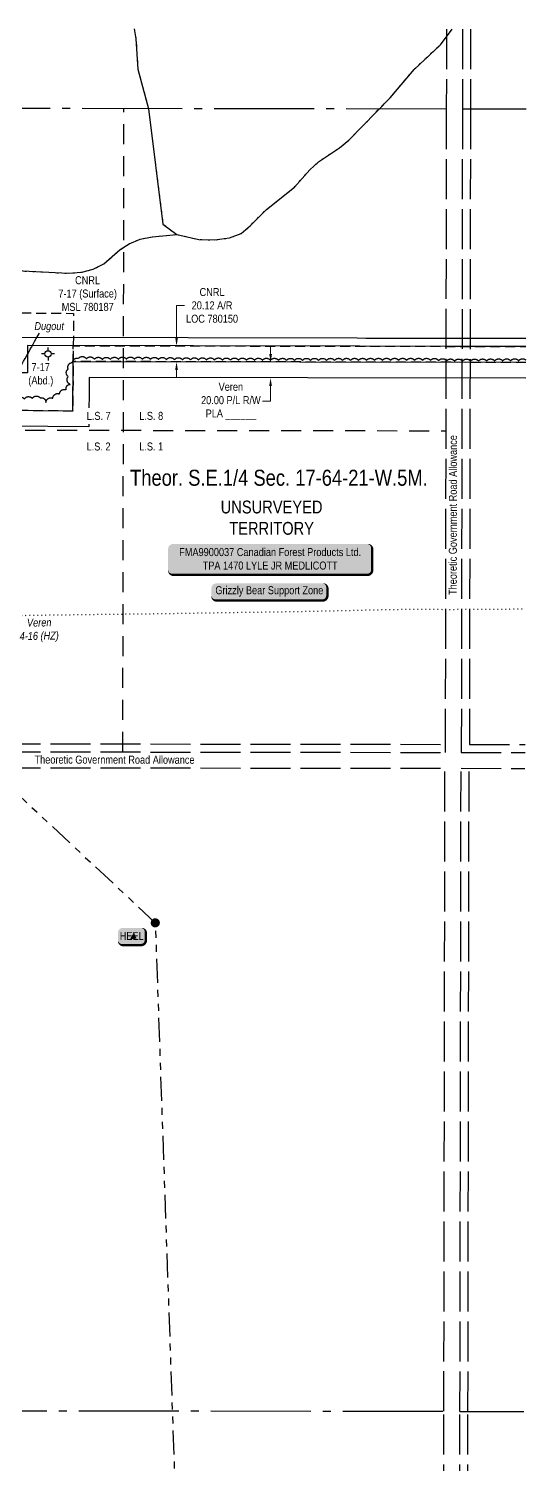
# Model space of a CAD drawing. Extents: x 488725 to 500076, y 6037625 to 6043497.
# Drawn here: x 491279 to 491901, y 6041700 to 6043495 of the extents above; entities that cross this region are included whole.
import ezdxf
from ezdxf.enums import TextEntityAlignment as Align

# ---------------------------------------------------------------- set-up
doc = ezdxf.new("R2010")
doc.units = 0
doc.header["$LTSCALE"] = 5
doc.header["$PDMODE"] = 34
doc.header["$PDSIZE"] = 0.03
for name, pattern in [('0', [1, 1, 0]), ('foc-ACCESSROAD', [3.75, 2.5, -1.25]), ('foc-DOT', [1, 0.2, -0.8]), ('foc-DRILLPATH', [14.75, 6, -1.75, 1.75, -1.75, 1.75, -1.75]), ('foc-LSD', [8, 5, -3]), ('foc-QUARTERLINE', [33, 25, -3, 2, -3]), ('foc-UNSURVEYED', [12.5, 10, -2.5]), ('foc-WHEELTRACKS', [2, 0.4, -1.6])]:
    doc.linetypes.add(name, pattern=pattern)
doc.layers.get('Defpoints').update_dxf_attribs({"color": 9})
for name, color, linetype in [('ABADATA-DRILL-T', 8, 'Continuous'), ('AS-DRILL', 8, 'foc-DOT'), ('AS-WILDLIFE-BLOCK', 131, 'Continuous'), ('C-RW', 13, 'Continuous'), ('C-SYMBOL', 7, 'Continuous'), ('F-AR', 190, 'foc-ACCESSROAD'), ('F-RW', 190, 'Continuous'), ('F-WS', 190, 'foc-ACCESSROAD'), ('F-WS-S', 190, 'Continuous'), ('L-BD', 7, 'Continuous'), ('L-MON', 1, 'Continuous'), ('L-QSEC', 8, 'foc-QUARTERLINE'), ('L-ROAD-T', 7, 'Continuous'), ('L-SECTION-LSD', 7, 'foc-LSD'), ('L-UNS-T', 3, 'Continuous'), ('L-USEC', 7, 'foc-UNSURVEYED'), ('P-PDRILLPATH', 12, 'foc-DRILLPATH'), ('T-BUSH', 110, '0'), ('T-WATER-P3', 160, 'foc-WHEELTRACKS'), ('T-WATER-T', 170, 'Continuous')]:
    doc.layers.add(name, color=color, linetype=linetype)
for name, color, linetype, lineweight in [('C-RW-T', 13, 'Continuous', 9), ('F-EZE-T', 190, 'Continuous', 9), ('F-WS-T', 190, 'Continuous', 9)]:
    doc.layers.add(name, color=color, linetype=linetype, lineweight=lineweight)
doc.styles.add('100L', font='ARIALN.TTF', dxfattribs={"height": 11})
doc.styles.add('175L', font='ARIALN.TTF', dxfattribs={"height": 20})
doc.styles.add('80', font='ARIALN.TTF', dxfattribs={"height": 10})
doc.styles.add('80CG', font='ARIALN.TTF', dxfattribs={"height": 10})
doc.styles.add('80L', font='ARIALN.TTF', dxfattribs={"height": 10})
doc.styles.add('foc-LtypeFont', font='ARIALN.TTF', dxfattribs={"height": 7.35})
doc.linetypes.add('foc-TOPO-flowdirection-NOLINE', pattern='A,0,[">",foc-LtypeFont,S=0.3,R=0,X=0,Y=-0.945],-20,[">",foc-LtypeFont,S=0.3,R=0,X=0,Y=-0.945],0', length=20)
doc.dimstyles.new('Compass 5 000', dxfattribs={"dimscale": 5, "dimtxt": 9, "dimasz": 2, "dimexe": 0.2, "dimexo": 0.0625, "dimgap": 0.5, "dimtad": 0, "dimtih": 1, "dimtoh": 1, "dimzin": 0, "dimdsep": 46, "dimtxsty": '80CG', "dimcen": 0.1, "dimse1": 1, "dimse2": 1, "dimclrd": 256, "dimclrt": 256, "dimaunit": 1, "dimadec": 4, "dimazin": 0, "dimtfac": 0.06, "dimtofl": 0, "dimtmove": 0, "dimatfit": 1, "dimfxl": 0.2, "dimtolj": 1, "dimtzin": 0, "dimlwd": -1, "dimarcsym": 0})

# ---------------------------------------------------------------- blocks, each defined once
blk = doc.blocks.new('*D426')
at = {"layer": 'Defpoints', "color": 0, "transparency": 16777216}
for p in [(491565.4, 6043098), (491463.8, 6043078), (491565.4, 6043077.9)]:
    blk.add_point(p, dxfattribs=at)
at = {"layer": 'F-EZE-T', "transparency": 16777216}
for p, q in [((491463.8, 6043108.1), (491463.9, 6043148.7)), ((491463.9, 6043148.7), (491473.9, 6043148.7)), ((491463.8, 6043068), (491463.8, 6043058))]:
    blk.add_line(p, q, dxfattribs=at)
for points in [[(491462.2, 6043108.1), (491465.5, 6043108.1), (491463.8, 6043098.1)], [(491462.1, 6043068), (491465.5, 6043068), (491463.8, 6043078)]]:
    blk.add_solid(points, dxfattribs=at)
at = {"layer": 'F-EZE-T', "transparency": 16777216, "insert": (491508.2, 6043148.7), "char_height": 10, "attachment_point": 5, "style": '80CG'}
blk.add_mtext('\\A1;CNRL\\P20.12 A/R\\PLOC 780150', dxfattribs=at)
blk = doc.blocks.new('*D429')
at = {"layer": 'C-RW-T', "transparency": 16777216}
for p, q in [((491581.4, 6043087.8), (491581.4, 6043097.8)), ((491581.3, 6043047.8), (491581.3, 6043028.8)), ((491581.3, 6043028.8), (491571.3, 6043028.8))]:
    blk.add_line(p, q, dxfattribs=at)
for points in [[(491579.7, 6043087.8), (491583.1, 6043087.8), (491581.4, 6043077.8)], [(491579.6, 6043047.8), (491583, 6043047.8), (491581.3, 6043057.8)]]:
    blk.add_solid(points, dxfattribs=at)
at = {"layer": 'Defpoints', "color": 0, "transparency": 16777216}
for p in [(491549.1, 6043077.8), (491549.1, 6043057.8), (491581.3, 6043057.8)]:
    blk.add_point(p, dxfattribs=at)
at = {"layer": 'C-RW-T', "transparency": 16777216, "insert": (491531.7, 6043028.8), "char_height": 10, "attachment_point": 5, "style": '80CG'}
blk.add_mtext('\\A1;Veren\\P20.00 P/L R/W\\PPLA ______', dxfattribs=at)
blk = doc.blocks.new('*U423')
h = blk.add_hatch(color=255)
edge = h.paths.add_edge_path()
edge.add_line((-121.5, -20), (121.5, -20))
edge.add_arc((121.5, -14), 6, 270, 360)
edge.add_line((127.5, -14), (127.5, 12.5))
edge.add_arc((121.5, 12.5), 6, 0, 90)
edge.add_line((121.5, 18.5), (-121.5, 18.5))
edge.add_arc((-121.5, 12.5), 6, 90, 180)
edge.add_line((-127.5, 12.5), (-127.5, -14))
edge.add_arc((-121.5, -14), 6, 180, 270)
at = {"color": 44, "flags": 128}
blk.add_lwpolyline([(-121.5, -20, 3, 3, 0), (121.5, -20, 3, 3, 0.414214), (127.5, -14, 3, 3, 0), (127.5, 12.5, 3, 0, 0.414214), (121.5, 18.5, 0, 0, 0), (-121.5, 18.5, 0, 0, 0.414214), (-127.5, 12.5, 0, 0, 0), (-127.5, -14, 0, 3, 0.414214)], format="xyseb", close=True, dxfattribs=at)
at = {"color": 44, "style": '80'}
blk.add_attdef('ENTER_TEXT_001', (-36, -5), '', height=10, dxfattribs=at)
blk = doc.blocks.new('GABD')
for p, q in [((-0.81, 0), (-1.62, 0)), ((0, 0.81), (0, 1.62)), ((1.62, 0), (0.81, 0)), ((0, -0.81), (0, -1.62))]:
    blk.add_line(p, q)
blk.add_circle((0, 0), 0.8)
blk = doc.blocks.new('*U518')
h = blk.add_hatch(color=255)
edge = h.paths.add_edge_path()
edge.add_line((-66.5, -11.5), (66.5, -11.5))
edge.add_arc((66.5, -5.5), 6, 270, 360)
edge.add_line((72.5, -5.5), (72.5, 4))
edge.add_arc((66.5, 4), 6, 0, 90)
edge.add_line((66.5, 10), (-66.5, 10))
edge.add_arc((-66.5, 4), 6, 90, 180)
edge.add_line((-72.5, 4), (-72.5, -5.5))
edge.add_arc((-66.5, -5.5), 6, 180, 270)
at = {"color": 131, "flags": 128}
blk.add_lwpolyline([(-66.5, -11.5, 3, 3, 0), (66.5, -11.5, 3, 3, 0.414214), (72.5, -5.5, 3, 3, 0), (72.5, 4, 3, 0, 0.414214), (66.5, 10, 0, 0, 0), (-66.5, 10, 0, 0, 0.414214), (-72.5, 4, 0, 0, 0), (-72.5, -5.5, 0, 3, 0.414214)], format="xyseb", close=True, dxfattribs=at)
at = {"color": 131, "style": '80'}
blk.add_attdef('ENTER_TEXT_001', (-36, -5), '', height=10, dxfattribs=at)
blk = doc.blocks.new('plbh')
at = {"layer": 'L-MON'}
h = blk.add_hatch(color=255, dxfattribs=at)
h.dxf.hatch_style = 1
edge = h.paths.add_edge_path()
edge.add_arc((0, 0), 1.16, 0, 360)
h = blk.add_hatch(color=256, dxfattribs=at)
h.dxf.hatch_style = 1
h.paths.add_polyline_path([(-0.96, 0, 1), (0.96, 0, 1)])
h.paths.add_polyline_path([(0.91, 0, -1), (-0.91, 0, -1)], flags=16)
h.paths.add_polyline_path([(0.45, 0, -1), (-0.45, 0, -1)], flags=0)
h = blk.add_hatch(color=256, dxfattribs=at)
h.dxf.hatch_style = 1
h.paths.add_polyline_path([(-0.45, 0, 1), (0.45, 0, 1)])
h.paths.add_polyline_path([(0.4, 0, -1), (-0.4, 0, -1)], flags=16)
at = {"layer": 'L-MON', "color": 240}
for radius in [0.96, 0.91, 0.45, 0.4]:
    blk.add_circle((0, 0), radius, dxfattribs=at)
blk = doc.blocks.new('*U524')
h = blk.add_hatch(color=254)
edge = h.paths.add_edge_path()
edge.add_line((-11.5, -11.5), (11.5, -11.5))
edge.add_arc((11.5, -5.5), 6, 270, 360)
edge.add_line((17.5, -5.5), (17.5, 4))
edge.add_arc((11.5, 4), 6, 0, 90)
edge.add_line((11.5, 10), (-11.5, 10))
edge.add_arc((-11.5, 4), 6, 90, 180)
edge.add_line((-17.5, 4), (-17.5, -5.5))
edge.add_arc((-11.5, -5.5), 6, 180, 270)
at = {"color": 1, "flags": 128}
blk.add_lwpolyline([(-11.5, -11.5, 3, 3, 0), (11.5, -11.5, 3, 3, 0.414214), (17.5, -5.5, 3, 3, 0), (17.5, 4, 3, 0, 0.414214), (11.5, 10, 0, 0, 0), (-11.5, 10, 0, 0, 0.414214), (-17.5, 4, 0, 0, 0), (-17.5, -5.5, 0, 3, 0.414214)], format="xyseb", close=True, dxfattribs=at)
blk.add_lwpolyline([(5.8, -3.4, 0, 10, 0), (0, 0, 5, 5, 0)], format="xyseb", dxfattribs=at)
at = {"color": 1, "style": '80'}
blk.add_attdef('ENTER_TEXT_001', (-36, -5), '', height=10, dxfattribs=at)

msp = doc.modelspace()

# ---------------------------------------------------------------- linework, layer by layer
at = {"layer": 'C-RW', "flags": 128}
msp.add_lwpolyline([(491900.36, 6043057.621), (491354.588, 6043058.579), (491354.156, 6042996.744), (491200.169, 6042998.294), (491088.966, 6043029.943), (490980.335, 6042964.429), (490998.965, 6042933.563), (490981.839, 6042923.233), (490952.957, 6042971.116), (490961.048, 6042976.141), (491086.081, 6043051.546), (491203.057, 6043018.266), (491334.297, 6043016.945), (491334.728, 6043078.614), (491900.394, 6043077.621)], dxfattribs=at)
at = {"layer": 'F-AR', "flags": 128}
msp.add_lwpolyline([(491900.394, 6043077.358), (491334.728, 6043078.614), (491334.769, 6043098.333), (491900.428, 6043097.341)], dxfattribs=at)
at = {"layer": 'F-RW', "flags": 128}
msp.add_lwpolyline([(491900.445, 6043107.341), (491267.596, 6043108.451), (491106.191, 6043108.735), (491105.617, 6043100.3), (491094.028, 6042937.586), (491066.92, 6042556.988)], dxfattribs=at)
at = {"layer": 'F-RW'}
for points in [[(491700.499, 6043107.869), (491800.74, 6043107.684), (491830.914, 6043107.626), (491900.445, 6043107.479)], [(491900.428, 6043097.341), (491277.579, 6043098.434), (491277.492, 6043064.406), (491267.492, 6043064.431), (491267.579, 6043098.451), (491123.562, 6043099.022), (491111.867, 6042935.901), (491084.846, 6042555.714)], [(491900.428, 6043097.351), (491830.887, 6043097.475), (491800.712, 6043097.528), (491700.482, 6043097.704)]]:
    msp.add_lwpolyline(points, dxfattribs=at)
at = {"layer": 'F-WS', "flags": 128}
msp.add_lwpolyline([(491213.177, 6043139.969), (491335.051, 6043138.742), (491334.197, 6043016.545), (491212.323, 6043017.772)], close=True, dxfattribs=at)
at = {"layer": 'L-QSEC'}
for p, q in [((491800.991, 6043394.249), (491029.945, 6043395.324)), ((491900.939, 6043394.105), (491821.118, 6043394.22)), ((490186.757, 6041768.03), (491797.913, 6041765.768)), ((491818.023, 6041765.739), (491897.862, 6041765.625))]:
    msp.add_line(p, q, dxfattribs=at)
at = {"layer": 'L-SECTION-LSD', "flags": 128}
for points in [[(491396.676, 6042590.3), (491398.135, 6043394.811)], [(490994.513, 6042993.119), (491800.298, 6042991.992)]]:
    msp.add_lwpolyline(points, dxfattribs=at)
at = {"layer": 'L-USEC'}
for p, q in [((491801.162, 6043494.282), (491800.991, 6043394.249)), ((491821.29, 6043494.253), (491821.118, 6043394.215)), ((491831.358, 6043494.239), (491831.186, 6043394.198)), ((491800.991, 6043394.249), (491799.629, 6042599.782)), ((491821.118, 6043394.215), (491819.756, 6042599.747)), ((491831.186, 6043394.198), (491829.825, 6042599.73)), ((490993.751, 6042590.866), (491799.606, 6042589.734)), ((490993.765, 6042600.935), (491799.62, 6042599.803)), ((491799.607, 6042589.734), (491799.612, 6042589.734)), ((491799.629, 6042599.782), (491799.612, 6042589.734)), ((491799.621, 6042599.803), (491799.629, 6042599.803)), ((491819.756, 6042599.747), (491819.739, 6042589.705)), ((491819.739, 6042589.705), (491899.554, 6042589.591)), ((491829.825, 6042599.759), (491899.571, 6042599.659)), ((490993.859, 6042571.009), (491799.294, 6042569.877)), ((491797.913, 6041765.768), (491799.294, 6042569.877)), ((491818.023, 6041765.733), (491819.403, 6042569.848)), ((491819.403, 6042569.848), (491899.242, 6042569.734)), ((491828.073, 6041765.725), (491829.453, 6042569.834)), ((491796.534, 6040961.657), (491797.913, 6041765.768)), ((491816.644, 6040961.622), (491818.023, 6041765.733)), ((491826.693, 6040961.615), (491828.073, 6041765.725))]:
    msp.add_line(p, q, dxfattribs=at)
at = {"layer": 'P-PDRILLPATH', "flags": 128}
msp.add_lwpolyline([(490931.815, 6042849.784), (491437.235, 6042376.621), (491595.552, 6037825.393)], dxfattribs=at)
at = {"layer": 'T-BUSH', "flags": 128}
msp.add_lwpolyline([(491120.025, 6043024.867, -0.52056705), (491120.782, 6043034.843, -0.52056705), (491121.539, 6043044.82, -0.52056705), (491121.927, 6043054.817, -0.52056705), (491122.294, 6043064.816, -0.52056705), (491122.248, 6043074.818, -0.52056705), (491128.73, 6043079.859, -0.52056705), (491138.627, 6043081.323, -0.52056705), (491148.531, 6043082.718, -0.52056705), (491158.529, 6043083.093, -0.52056705), (491168.528, 6043083.468, -0.52056705), (491178.523, 6043083.256, -0.52056705), (491188.518, 6043082.796, -0.52056705), (491198.146, 6043080.626, -0.52056705), (491206.117, 6043075.117, -0.52056705), (491212.471, 6043067.388, -0.52056705), (491216.499, 6043058.287, -0.52056705), (491220.192, 6043048.989, -0.52056705), (491227.269, 6043042.339, -0.52056705), (491235.409, 6043036.522, -0.52056705), (491243.589, 6043030.834, -0.52056705), (491253.59, 6043031.118, -0.52056705), (491263.592, 6043031.401, -0.52056705), (491273.593, 6043031.685, -0.52056705), (491283.574, 6043032.363, -0.52056705), (491293.552, 6043033.096, -0.52056705), (491300.531, 6043027.378, -0.52056705), (491309.031, 6043032.655, -0.52056705), (491317.531, 6043037.933, -0.52056705), (491326.031, 6043043.211, -0.52056705), (491330.812, 6043050.025, -0.52056705), (491328.52, 6043059.765, -0.52056705), (491328.339, 6043069.119, -0.52056705), (491333.918, 6043077.424, -0.52056705), (491341.143, 6043082.446, -0.52056705), (491351.135, 6043081.944, -0.52056705), (491361.128, 6043081.441, -0.52056705), (491371.122, 6043081.031, -0.52056705), (491381.126, 6043081.197, -0.52056705), (491391.13, 6043081.364, -0.52056705), (491401.133, 6043081.531, -0.52056705), (491411.138, 6043081.476, -0.52056705), (491421.142, 6043081.339, -0.52056705), (491431.146, 6043081.203, -0.52056705), (491441.15, 6043081.067, -0.52056705), (491451.155, 6043080.93, -0.52056705), (491461.159, 6043080.794, -0.52056705), (491471.163, 6043080.657, -0.52056705), (491481.168, 6043080.577, -0.52056705), (491491.173, 6043080.523, -0.52056705), (491501.178, 6043080.469, -0.52056705), (491511.183, 6043080.415, -0.52056705), (491521.188, 6043080.361, -0.52056705), (491531.193, 6043080.306, -0.52056705), (491541.199, 6043080.252, -0.52056705), (491551.204, 6043080.198, -0.52056705), (491561.209, 6043080.144, -0.52056705), (491571.214, 6043080.089, -0.52056705), (491581.219, 6043080.035, -0.52056705), (491591.224, 6043079.981, -0.52056705), (491601.229, 6043079.927, -0.52056705), (491611.234, 6043079.915, -0.52056705), (491621.239, 6043079.921, -0.52056705), (491631.245, 6043079.927, -0.52056705), (491641.25, 6043079.934, -0.52056705), (491651.255, 6043079.94, -0.52056705), (491661.26, 6043079.946, -0.52056705), (491671.265, 6043079.953, -0.52056705), (491681.271, 6043079.959, -0.52056705), (491691.276, 6043079.965, -0.52056705), (491701.281, 6043079.972, -0.52056705), (491711.286, 6043079.978, -0.52056705), (491721.291, 6043079.984, -0.52056705), (491731.297, 6043079.991, -0.52056705), (491741.302, 6043079.997, -0.52056705), (491751.307, 6043080.003, -0.52056705), (491761.312, 6043080.01, -0.52056705), (491771.318, 6043080.016, -0.52056705), (491781.321, 6043079.933, -0.52056705), (491791.321, 6043079.614, -0.52056705), (491801.322, 6043079.295, -0.52056705), (491811.322, 6043078.977, -0.52056705), (491821.326, 6043078.958, -0.52056705), (491831.331, 6043079.021, -0.52056705), (491841.336, 6043079.084, -0.52056705), (491851.341, 6043079.148, -0.52056705), (491861.346, 6043079.211, -0.52056705), (491871.351, 6043079.274, -0.52056705), (491881.356, 6043079.337, -0.52056705), (491891.361, 6043079.4, -0.44757235), (491900.399, 6043080.532, -0.44757235)], format="xyb", dxfattribs=at)
at = {"layer": 'T-WATER-P3', "flags": 128}
for points in [[(491410.692, 6043494.742), (491413.12, 6043482.046), (491415.629, 6043444.042), (491428.753, 6043394.621), (491446.806, 6043250.447), (491464.17, 6043237.38)], [(491464.17, 6043237.38), (491491.719, 6043231.205), (491511.355, 6043230.664), (491529.828, 6043233.047), (491544.387, 6043238.806), (491556.384, 6043248.799), (491576.229, 6043268.803), (491611.123, 6043296.533), (491630.369, 6043318.359), (491641.098, 6043328.215), (491667.598, 6043345.89), (491678.978, 6043355.363), (491730.952, 6043408.478), (491760.629, 6043443.776), (491793.525, 6043474.699), (491808.491, 6043494.187)], [(491700.963, 6043377.83), (491730.952, 6043408.478), (491760.629, 6043443.776), (491792.797, 6043474.014)], [(491071.415, 6043245.408), (491191.898, 6043216.547), (491237.883, 6043200.576), (491271.727, 6043191.803), (491328.309, 6043188.875), (491345.246, 6043190.287), (491359.501, 6043194.135), (491373.005, 6043200.711), (491393.199, 6043218.54), (491404.499, 6043225.67), (491418.161, 6043231.58), (491433.47, 6043234.61), (491464.17, 6043237.38)]]:
    msp.add_lwpolyline(points, dxfattribs=at)
at = {"layer": 'T-WATER-P3', "linetype": 'foc-TOPO-flowdirection-NOLINE', "flags": 128}
for points in [[(491410.692, 6043494.742), (491413.12, 6043482.046), (491415.629, 6043444.042), (491428.753, 6043394.621), (491446.806, 6043250.447), (491464.17, 6043237.38)], [(491464.17, 6043237.38), (491491.719, 6043231.205), (491511.355, 6043230.664), (491529.828, 6043233.047), (491544.387, 6043238.806), (491556.384, 6043248.799), (491576.229, 6043268.803), (491611.123, 6043296.533), (491630.369, 6043318.359), (491641.098, 6043328.215), (491667.598, 6043345.89), (491678.978, 6043355.363), (491730.952, 6043408.478), (491760.629, 6043443.776), (491793.525, 6043474.699), (491808.491, 6043494.187)], [(491071.415, 6043245.408), (491191.898, 6043216.547), (491237.883, 6043200.576), (491271.727, 6043191.803), (491328.309, 6043188.875), (491345.246, 6043190.287), (491359.501, 6043194.135), (491373.005, 6043200.711), (491393.199, 6043218.54), (491404.499, 6043225.67), (491418.161, 6043231.58), (491433.47, 6043234.61), (491464.17, 6043237.38)]]:
    msp.add_lwpolyline(points, dxfattribs=at)

# ---------------------------------------------------------------- block references
at = {"layer": 'AS-WILDLIFE-BLOCK'}
ref = msp.add_blockref('*U518', (491579.874, 6042791.174), dxfattribs=dict(at, xscale=0.99948146, yscale=0.99948146, zscale=0.99948146))
ref.add_attrib('ENTER_TEXT_001', 'Grizzly Bear Support Zone', (491512.344, 6042787.557), dxfattribs={"layer": '0', "color": 131, "height": 9.99481, "style": '80'})
at = {"layer": 'F-WS-S', "xscale": 5.00260705864252, "yscale": 5.00260705864252, "zscale": 5.00260705864252}
msp.add_blockref('GABD', (491303.19, 6043088.079), dxfattribs=at)
at = {"layer": 'F-WS-S'}
ref = msp.add_blockref('*U423', (491580.861, 6042831.849), dxfattribs=dict(at, xscale=1.000521411728508, yscale=1.000521411728508, zscale=1.000521411728508))
ref.add_attrib('ENTER_TEXT_001', 'FMA9900037 Canadian Forest Products Ltd.', (491467.136, 6042835.27), dxfattribs={"layer": '0', "color": 44, "height": 10.00521, "style": '80'})
ref.add_attrib('ENTER_TEXT_002', 'TPA 1470 LYLE JR MEDLICOTT', (491496.424, 6042818.417), dxfattribs={"layer": '0', "color": 44, "height": 10.00521, "style": '80'})
at = {"layer": 'L-BD', "linetype": 'Continuous'}
ref = msp.add_blockref('*U524', (491408.008, 6042360.284), dxfattribs=dict(at, xscale=0.9989517148365709, yscale=0.9989517148365709, zscale=0.9989517148365709))
ref.add_attrib('ENTER_TEXT_001', 'HEEL', (491392.84, 6042355.289), dxfattribs={"layer": '0', "color": 1, "height": 9.9895, "style": '80'})
at = {"layer": 'L-MON', "xscale": 5, "yscale": 5, "zscale": 5}
msp.add_blockref('plbh', (491437.235, 6042376.621), dxfattribs=at)

# ---------------------------------------------------------------- texts
at = {"layer": 'ABADATA-DRILL-T', "insert": (491255.873, 6042756.589), "char_height": 9.98952, "attachment_point": 1, "rotation": 0.946002, "style": '80L'}
msp.add_mtext_dynamic_manual_height_columns('\\pi20.933;{\\fArial Narrow|b0|i1|c0|p34;Veren\\P\\pi11.468;4-16 (HZ)}', width=70.70371, gutter_width=50.026, heights=[0], dxfattribs=at)
at = {"layer": 'C-SYMBOL', "color": 3, "insert": (491591.739, 6042943.232), "char_height": 20.01043, "width": 370.29748, "attachment_point": 2, "style": '175L'}
msp.add_mtext('Theor. S.E.1/4 Sec. 17-64-21-W.5M.', dxfattribs=at)
at = {"layer": 'F-WS-S', "insert": (491278.184, 6043076.599), "char_height": 10.00521, "attachment_point": 1, "style": '80L'}
msp.add_mtext_dynamic_manual_height_columns('\\pi4.3577;7-17\\P\\pi0.37881;(Abd.)', width=30.58217, gutter_width=49.974, heights=[0], dxfattribs=at)
at = {"layer": 'F-WS-T', "insert": (491315.808, 6043185.25), "char_height": 10.00521, "attachment_point": 1, "style": '80L'}
msp.add_mtext_dynamic_manual_height_columns('\\pi21.186;CNRL\\P\\pi0.27511;7-17 (Surface)\\P\\pi4.4929;MSL 780187', width=72.5864, gutter_width=49.974, heights=[0], dxfattribs=at)
at = {"layer": 'L-ROAD-T', "style": '80L'}
for height, rotation, p in [(10.00002, 89.901791, (491809.198, 6042886.559)), (10.00521, 359.919534, (491386.309, 6042580.658))]:
    msp.add_text('Theoretic Government Road Allowance', height=height, rotation=rotation, dxfattribs=at).set_placement(p, align=Align.MIDDLE_CENTER)
at = {"layer": 'L-UNS-T', "color": 3, "insert": (491582.622, 6042883.168), "char_height": 16.00834, "attachment_point": 5, "style": '80L'}
msp.add_mtext_dynamic_manual_height_columns('UNSURVEYED TERRITORY', width=126.34853, gutter_width=47.475, heights=[0], dxfattribs=at)
at = {"layer": 'T-WATER-T', "insert": (491285.867, 6043127.879), "char_height": 10, "attachment_point": 1, "style": '80L'}
msp.add_mtext_dynamic_manual_height_columns('\\pi0.30683;{\\fArial Narrow|b0|i1|c0|p34;Dugout}', width=37.44177, gutter_width=49.948, heights=[0], dxfattribs=at)

# ---------------------------------------------------------------- dimensions: what is measured, and where the dimension line sits
at = {"layer": 'C-RW-T'}
dim = msp.add_linear_dim(base=(491581.334, 6043057.781), p1=(491549.096, 6043077.837), p2=(491549.061, 6043057.837), angle=269.899479, text='Veren\\P20.00 P/L R/W\\PPLA ______', dimstyle='Compass 5 000', dxfattribs=at)
dim.commit()
dim.dimension.update_dxf_attribs({"geometry": '*D429', "text_midpoint": (491531.744, 6043028.85), "dimtype": 161})
at = {"layer": 'F-EZE-T'}
dim = msp.add_linear_dim(base=(491463.802, 6043077.987), p1=(491565.441, 6043098.041), p2=(491565.423, 6043077.9), angle=269.950696, text='CNRL\\P20.12 A/R\\PLOC 780150', dimstyle='Compass 5 000', dxfattribs=at)
dim.commit()
dim.dimension.update_dxf_attribs({"geometry": '*D426', "text_midpoint": (491508.154, 6043148.696), "dimtype": 161})

# ---------------------------------------------------------------- leaders
at = {"layer": 'T-WATER-T', "path_type": 1}
msp.add_leader([(491260.878, 6043057.864), (491292.335, 6043114.176)], dimstyle='Compass 5 000', override={"dimgap": 0.5, "dimtad": 0}, dxfattribs=at)

# ---------------------------------------------------------------- next in the draw order: texts
at = {"layer": 'L-SECTION-LSD', "attachment_point": 1, "style": '100L', "bg_fill": 3, "box_fill_scale": 1.5, "bg_fill_color": 256, "bg_fill_transparency": 0}
for s, width, insert, char_height in [('\\pi2.2729;L.S. 7', 30.83246, (491349.266, 6043015.58), 9.99481), ('L.S. 8', 30.35387, (491417.19, 6043015.58), 9.9948), ('\\pi2.1076;L.S. 2', 30.60576, (491349.266, 6042977.316), 9.99481), ('L.S. 1', 29.94456, (491417.19, 6042977.316), 9.9948)]:
    msp.add_mtext_dynamic_manual_height_columns(s, width=width, gutter_width=54.914, heights=[0], dxfattribs=dict(at, insert=insert, char_height=char_height))

# ---------------------------------------------------------------- next in the draw order: linework, layer by layer
at = {"layer": 'AS-DRILL', "flags": 128}
msp.add_lwpolyline([(490070.235, 6043468.795), (490078.864, 6043458.376), (490096.096, 6043436.868), (490131.069, 6043394.312), (490148.44, 6043372.985), (490165.852, 6043351.627), (490183.314, 6043330.329), (490200.585, 6043308.891), (490217.886, 6043287.444), (490235.147, 6043265.976), (490252.338, 6043244.439), (490286.921, 6043201.524), (490321.644, 6043158.868), (490339.016, 6043137.521), (490374.3, 6043095.334), (490391.822, 6043074.125), (490409.173, 6043052.748), (490426.765, 6043031.599), (490444.328, 6043010.461), (490462.06, 6042989.452), (490479.702, 6042968.324), (490496.934, 6042946.916), (490514.395, 6042925.688), (490532.789, 6042905.248), (490552.697, 6042886.203), (490573.909, 6042868.715), (490595.844, 6042852.185), (490618.703, 6042837.032), (490642.555, 6042823.356), (490666.699, 6042810.19), (490691.406, 6042798.102), (490716.717, 6042787.343), (490742.753, 6042778.642), (490796.766, 6042768.864), (490824.162, 6042767.479), (490879.146, 6042765.228), (490934.098, 6042762.148), (490945.617, 6042761.856), (490989.182, 6042759.947), (491002.92, 6042759.039), (491030.466, 6042757.794), (491042.035, 6042757.512), (491069.625, 6042757.416), (491097.166, 6042757.851), (491138.538, 6042758.428), (491166.06, 6042758.912), (491193.611, 6042759.537), (491221.133, 6042760.071), (491248.654, 6042760.606), (491276.176, 6042761.181), (491303.707, 6042761.635), (491331.248, 6042761.95), (491358.749, 6042762.335), (491386.27, 6042762.689), (491413.821, 6042762.984), (491441.422, 6042763.318), (491468.893, 6042763.753), (491496.445, 6042764.237), (491524.006, 6042764.672), (491551.517, 6042765.077), (491579.038, 6042765.441), (491634.191, 6042766.34), (491661.743, 6042766.975), (491716.806, 6042768.214), (491744.317, 6042768.709), (491771.688, 6042768.804), (491799.247, 6042768.638), (491826.808, 6042768.693), (491881.869, 6042769.092), (491899.653, 6042769.334)], dxfattribs=at)

doc.saveas('drawing.dxf')
